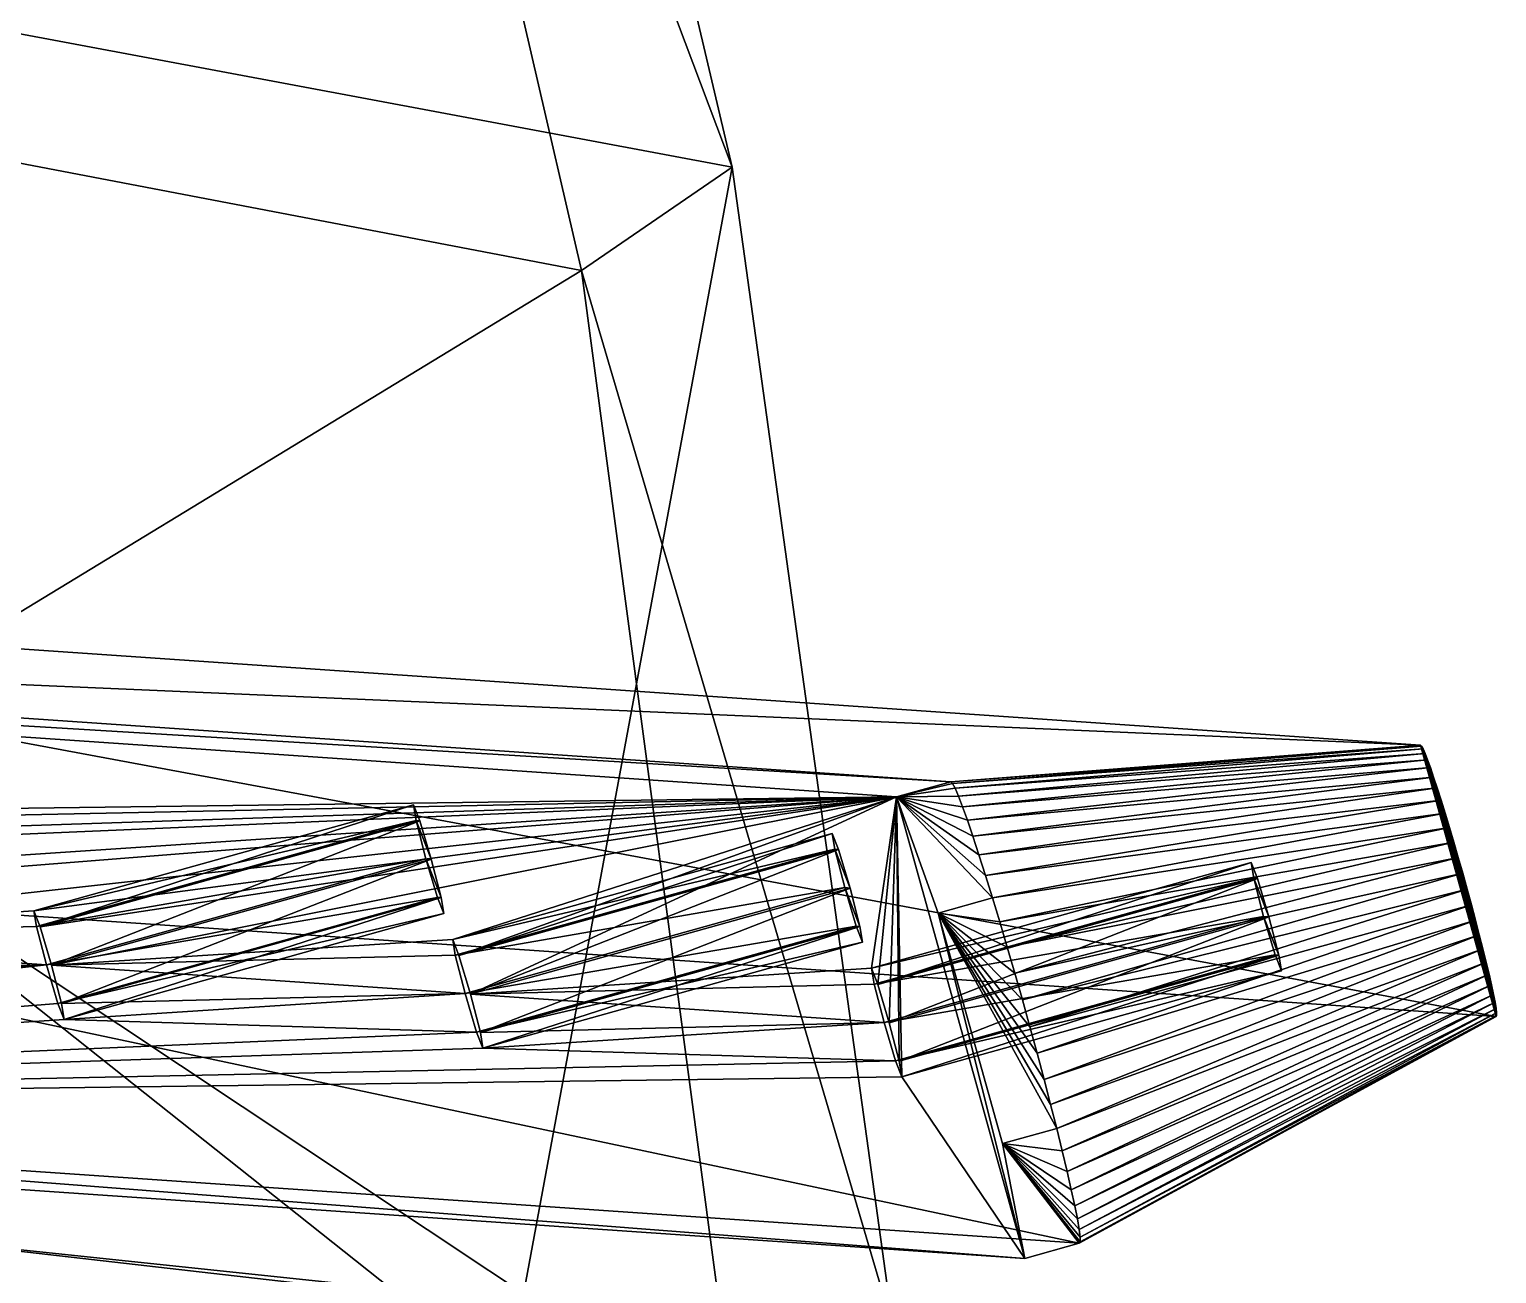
# Model space of a CAD drawing. Header units: millimetres. Extents: x -228 to 228, y -204 to 237.
# Drawn here: x 201.22 to 227.25, y -46.1 to -24.02 of the extents above; entities that cross this region are included whole.
import ezdxf

# ---------------------------------------------------------------- set-up
doc = ezdxf.new("R2010")
doc.units = ezdxf.units.MM
doc.header["$LTSCALE"] = 127.314815
for name, color, linetype in [('7406', 7, 'CONTINUOUS'), ('7407', 7, 'CONTINUOUS'), ('7410', 7, 'CONTINUOUS'), ('7888', 7, 'CONTINUOUS'), ('7889', 7, 'CONTINUOUS'), ('7890', 7, 'CONTINUOUS'), ('7891', 7, 'CONTINUOUS'), ('7901', 7, 'CONTINUOUS'), ('7902', 7, 'CONTINUOUS'), ('7903', 7, 'CONTINUOUS'), ('7904', 7, 'CONTINUOUS'), ('7905', 7, 'CONTINUOUS'), ('7906', 7, 'CONTINUOUS'), ('7907', 7, 'CONTINUOUS'), ('7908', 7, 'CONTINUOUS'), ('7909', 7, 'CONTINUOUS'), ('7911', 7, 'CONTINUOUS'), ('7912', 7, 'CONTINUOUS'), ('7913', 7, 'CONTINUOUS'), ('7914', 7, 'CONTINUOUS')]:
    doc.layers.add(name, color=color, linetype=linetype)

msp = doc.modelspace()

# ---------------------------------------------------------------- linework, layer by layer
at = {"layer": '7406', "color": 6, "linetype": 'Continuous'}
for points in [[(213.686, -26.463, 135.65), (208.254, -3.377, 115.659), (192.955, -22.575, 553.043), (213.686, -26.463, 135.65)], [(203.957, -79.013, 548.4), (213.686, -26.463, 135.65), (192.955, -22.575, 553.043), (203.957, -79.013, 548.4)], [(203.957, -79.013, 548.4), (192.955, -22.575, 553.043), (197.955, -77.329, 694.364), (203.957, -79.013, 548.4)], [(216.543, -47.068, 159.28), (213.686, -26.463, 135.65), (203.957, -79.013, 548.4), (216.543, -47.068, 159.28)]]:
    msp.add_3dface(points, dxfattribs=at)
at = {"layer": '7407', "color": 6, "linetype": 'Continuous'}
for points in [[(190.338, -24.345, 553.042), (170.333, 30.504, 553.04), (205.656, -5.151, 115.837), (190.338, -24.345, 553.042)], [(211.015, -28.298, 135.914), (190.338, -24.345, 553.042), (205.656, -5.151, 115.837), (211.015, -28.298, 135.914)], [(196.216, -37.3, 500.248), (190.338, -24.345, 553.042), (211.015, -28.298, 135.914), (196.216, -37.3, 500.248)], [(213.763, -48.965, 159.651), (196.216, -37.3, 500.248), (211.015, -28.298, 135.914), (213.763, -48.965, 159.651)], [(198.027, -45.355, 499.972), (196.216, -37.3, 500.248), (207.636, -46.368, 290.315), (198.027, -45.355, 499.972)], [(207.636, -46.368, 290.315), (196.216, -37.3, 500.248), (213.763, -48.965, 159.651), (207.636, -46.368, 290.315)], [(199.537, -53.052, 499.713), (198.027, -45.355, 499.972), (207.589, -46.449, 291.686), (199.537, -53.052, 499.713)], [(207.589, -46.449, 291.686), (198.027, -45.355, 499.972), (207.636, -46.368, 290.315), (207.589, -46.449, 291.686)]]:
    msp.add_3dface(points, dxfattribs=at)
at = {"layer": '7410', "color": 6, "linetype": 'Continuous'}
for points in [[(208.254, -3.377, 115.659), (213.686, -26.463, 135.65), (205.656, -5.151, 115.837), (208.254, -3.377, 115.659)], [(213.686, -26.463, 135.65), (211.015, -28.298, 135.914), (205.656, -5.151, 115.837), (213.686, -26.463, 135.65)], [(213.686, -26.463, 135.65), (216.543, -47.068, 159.28), (211.015, -28.298, 135.914), (213.686, -26.463, 135.65)], [(216.543, -47.068, 159.28), (213.763, -48.965, 159.651), (211.015, -28.298, 135.914), (216.543, -47.068, 159.28)]]:
    msp.add_3dface(points, dxfattribs=at)
at = {"layer": '7888', "color": 191, "linetype": 'Continuous', "true_color": 0xba45ff}
for points in [[(179.001, -38.128, 987.913), (176.815, -34.907, 1016.081), (216.605, -37.638, 161.912), (179.001, -38.128, 987.913)], [(179.113, -38.412, 987.211), (179.001, -38.128, 987.913), (216.605, -37.638, 161.912), (179.113, -38.412, 987.211)], [(186.433, -38.638, 828.366), (179.113, -38.412, 987.211), (216.605, -37.638, 161.912), (186.433, -38.638, 828.366)], [(186.545, -38.922, 827.665), (186.433, -38.638, 828.366), (216.605, -37.638, 161.912), (186.545, -38.922, 827.665)], [(216.605, -37.638, 161.912), (193.865, -39.148, 668.82), (186.545, -38.922, 827.665), (216.605, -37.638, 161.912)], [(193.977, -39.432, 668.119), (193.865, -39.148, 668.82), (216.605, -37.638, 161.912), (193.977, -39.432, 668.119)], [(194.18, -40.114, 667.837), (193.977, -39.432, 668.119), (216.605, -37.638, 161.912), (194.18, -40.114, 667.837)], [(201.298, -39.658, 509.274), (194.18, -40.114, 667.837), (216.605, -37.638, 161.912), (201.298, -39.658, 509.274)], [(201.409, -39.942, 508.572), (201.298, -39.658, 509.274), (216.605, -37.638, 161.912), (201.409, -39.942, 508.572)], [(201.612, -40.624, 508.291), (201.409, -39.942, 508.572), (216.605, -37.638, 161.912), (201.612, -40.624, 508.291)], [(208.73, -40.168, 349.728), (201.612, -40.624, 508.291), (216.605, -37.638, 161.912), (208.73, -40.168, 349.728)], [(208.841, -40.452, 349.026), (208.73, -40.168, 349.728), (216.605, -37.638, 161.912), (208.841, -40.452, 349.026)], [(209.044, -41.135, 348.745), (208.841, -40.452, 349.026), (216.605, -37.638, 161.912), (209.044, -41.135, 348.745)], [(216.162, -40.678, 190.182), (209.044, -41.135, 348.745), (216.605, -37.638, 161.912), (216.162, -40.678, 190.182)], [(216.273, -40.963, 189.48), (216.162, -40.678, 190.182), (216.605, -37.638, 161.912), (216.273, -40.963, 189.48)], [(216.477, -41.645, 189.198), (216.273, -40.963, 189.48), (216.605, -37.638, 161.912), (216.477, -41.645, 189.198)], [(216.653, -42.325, 189.502), (216.477, -41.645, 189.198), (216.605, -37.638, 161.912), (216.653, -42.325, 189.502)], [(216.698, -42.605, 190.213), (216.653, -42.325, 189.502), (216.605, -37.638, 161.912), (216.698, -42.605, 190.213)], [(218.885, -45.825, 162.044), (216.698, -42.605, 190.213), (216.605, -37.638, 161.912), (218.885, -45.825, 162.044)], [(217.346, -39.697, 158.268), (218.885, -45.825, 162.044), (216.605, -37.638, 161.912), (217.346, -39.697, 158.268)], [(201.343, -39.938, 509.985), (194.18, -40.114, 667.837), (201.298, -39.658, 509.274), (201.343, -39.938, 509.985)], [(218.486, -43.79, 158.335), (218.885, -45.825, 162.044), (217.346, -39.697, 158.268), (218.486, -43.79, 158.335)], [(201.519, -40.618, 510.289), (194.18, -40.114, 667.837), (201.343, -39.938, 509.985), (201.519, -40.618, 510.289)], [(194.356, -40.794, 668.141), (194.18, -40.114, 667.837), (201.519, -40.618, 510.289), (194.356, -40.794, 668.141)], [(208.775, -40.448, 350.439), (201.612, -40.624, 508.291), (208.73, -40.168, 349.728), (208.775, -40.448, 350.439)], [(208.951, -41.128, 350.742), (201.612, -40.624, 508.291), (208.775, -40.448, 350.439), (208.951, -41.128, 350.742)], [(194.402, -41.074, 668.851), (201.519, -40.618, 510.289), (179.095, -43.094, 1016.214), (194.402, -41.074, 668.851)], [(201.519, -40.618, 510.289), (201.723, -41.3, 510.007), (179.095, -43.094, 1016.214), (201.519, -40.618, 510.289)], [(194.402, -41.074, 668.851), (194.356, -40.794, 668.141), (201.519, -40.618, 510.289), (194.402, -41.074, 668.851)], [(201.788, -41.305, 508.594), (201.612, -40.624, 508.291), (208.951, -41.128, 350.742), (201.788, -41.305, 508.594)], [(216.208, -40.958, 190.893), (209.044, -41.135, 348.745), (216.162, -40.678, 190.182), (216.208, -40.958, 190.893)], [(201.834, -41.584, 509.305), (201.788, -41.305, 508.594), (208.951, -41.128, 350.742), (201.834, -41.584, 509.305)], [(208.951, -41.128, 350.742), (209.155, -41.81, 350.461), (201.834, -41.584, 509.305), (208.951, -41.128, 350.742)], [(216.384, -41.638, 191.196), (209.044, -41.135, 348.745), (216.208, -40.958, 190.893), (216.384, -41.638, 191.196)], [(209.221, -41.815, 349.048), (209.044, -41.135, 348.745), (216.384, -41.638, 191.196), (209.221, -41.815, 349.048)], [(201.723, -41.3, 510.007), (201.834, -41.584, 509.305), (179.095, -43.094, 1016.214), (201.723, -41.3, 510.007)], [(179.095, -43.094, 1016.214), (201.834, -41.584, 509.305), (209.155, -41.81, 350.461), (179.095, -43.094, 1016.214)], [(209.266, -42.095, 349.759), (209.221, -41.815, 349.048), (216.384, -41.638, 191.196), (209.266, -42.095, 349.759)], [(209.266, -42.095, 349.759), (216.384, -41.638, 191.196), (216.587, -42.32, 190.915), (209.266, -42.095, 349.759)], [(209.155, -41.81, 350.461), (209.266, -42.095, 349.759), (179.095, -43.094, 1016.214), (209.155, -41.81, 350.461)], [(209.266, -42.095, 349.759), (216.587, -42.32, 190.915), (179.095, -43.094, 1016.214), (209.266, -42.095, 349.759)], [(216.587, -42.32, 190.915), (216.698, -42.605, 190.213), (179.095, -43.094, 1016.214), (216.587, -42.32, 190.915)], [(179.095, -43.094, 1016.214), (216.698, -42.605, 190.213), (218.885, -45.825, 162.044), (179.095, -43.094, 1016.214)]]:
    msp.add_3dface(points, dxfattribs=at)
at = {"layer": '7889', "color": 191, "linetype": 'Continuous', "true_color": 0xba45ff}
for points in [[(217.567, -37.369, 161.956), (176.815, -34.907, 1016.081), (177.777, -34.638, 1016.125), (217.567, -37.369, 161.956)], [(216.605, -37.638, 161.912), (176.815, -34.907, 1016.081), (217.567, -37.369, 161.956), (216.605, -37.638, 161.912)]]:
    msp.add_3dface(points, dxfattribs=at)
at = {"layer": '7890', "color": 191, "linetype": 'Continuous', "true_color": 0xba45ff}
for points in [[(186.929, -34.041, 1007.79), (188.27, -38.857, 1007.868), (227.245, -41.533, 171.18), (186.929, -34.041, 1007.79)], [(225.904, -36.716, 171.102), (186.929, -34.041, 1007.79), (227.245, -41.533, 171.18), (225.904, -36.716, 171.102)], [(225.922, -36.734, 170.812), (225.904, -36.716, 171.102), (227.254, -41.517, 170.889), (225.922, -36.734, 170.812)], [(227.254, -41.517, 170.889), (225.904, -36.716, 171.102), (227.245, -41.533, 171.18), (227.254, -41.517, 170.889)], [(225.949, -36.783, 170.527), (225.922, -36.734, 170.812), (227.254, -41.47, 170.603), (225.949, -36.783, 170.527)], [(227.254, -41.47, 170.603), (225.922, -36.734, 170.812), (227.254, -41.517, 170.889), (227.254, -41.47, 170.603)], [(225.984, -36.864, 170.25), (225.949, -36.783, 170.527), (227.245, -41.39, 170.323), (225.984, -36.864, 170.25)], [(227.245, -41.39, 170.323), (225.949, -36.783, 170.527), (227.254, -41.47, 170.603), (227.245, -41.39, 170.323)], [(226.028, -36.976, 169.985), (225.984, -36.864, 170.25), (227.226, -41.28, 170.055), (226.028, -36.976, 169.985)], [(227.226, -41.28, 170.055), (225.984, -36.864, 170.25), (227.245, -41.39, 170.323), (227.226, -41.28, 170.055)], [(226.078, -37.117, 169.736), (226.028, -36.976, 169.985), (227.199, -41.141, 169.801), (226.078, -37.117, 169.736)], [(227.199, -41.141, 169.801), (226.028, -36.976, 169.985), (227.226, -41.28, 170.055), (227.199, -41.141, 169.801)], [(226.136, -37.285, 169.506), (226.078, -37.117, 169.736), (227.163, -40.974, 169.565), (226.136, -37.285, 169.506)], [(227.163, -40.974, 169.565), (226.078, -37.117, 169.736), (227.199, -41.141, 169.801), (227.163, -40.974, 169.565)], [(226.199, -37.478, 169.297), (226.136, -37.285, 169.506), (227.12, -40.783, 169.351), (226.199, -37.478, 169.297)], [(227.12, -40.783, 169.351), (226.136, -37.285, 169.506), (227.163, -40.974, 169.565), (227.12, -40.783, 169.351)], [(226.268, -37.693, 169.114), (226.199, -37.478, 169.297), (227.069, -40.569, 169.161), (226.268, -37.693, 169.114)], [(227.069, -40.569, 169.161), (226.199, -37.478, 169.297), (227.12, -40.783, 169.351), (227.069, -40.569, 169.161)], [(226.34, -37.927, 168.958), (226.268, -37.693, 169.114), (227.011, -40.335, 168.997), (226.34, -37.927, 168.958)], [(227.011, -40.335, 168.997), (226.268, -37.693, 169.114), (227.069, -40.569, 169.161), (227.011, -40.335, 168.997)], [(226.416, -38.178, 168.832), (226.34, -37.927, 168.958), (226.947, -40.086, 168.863), (226.416, -38.178, 168.832)], [(226.947, -40.086, 168.863), (226.34, -37.927, 168.958), (227.011, -40.335, 168.997), (226.947, -40.086, 168.863)], [(226.494, -38.442, 168.737), (226.416, -38.178, 168.832), (226.879, -39.823, 168.759), (226.494, -38.442, 168.737)], [(226.879, -39.823, 168.759), (226.416, -38.178, 168.832), (226.947, -40.086, 168.863), (226.879, -39.823, 168.759)], [(226.573, -38.714, 168.675), (226.494, -38.442, 168.737), (226.806, -39.551, 168.688), (226.573, -38.714, 168.675)], [(226.806, -39.551, 168.688), (226.494, -38.442, 168.737), (226.879, -39.823, 168.759), (226.806, -39.551, 168.688)], [(226.652, -38.992, 168.645), (226.573, -38.714, 168.675), (226.73, -39.272, 168.65), (226.652, -38.992, 168.645)], [(226.73, -39.272, 168.65), (226.573, -38.714, 168.675), (226.806, -39.551, 168.688), (226.73, -39.272, 168.65)]]:
    msp.add_3dface(points, dxfattribs=at)
at = {"layer": '7891', "color": 191, "linetype": 'Continuous', "true_color": 0xba45ff}
for points in [[(179.095, -43.094, 1016.214), (218.885, -45.825, 162.044), (180.057, -42.826, 1016.258), (179.095, -43.094, 1016.214)], [(180.057, -42.826, 1016.258), (218.885, -45.825, 162.044), (219.847, -45.557, 162.088), (180.057, -42.826, 1016.258)]]:
    msp.add_3dface(points, dxfattribs=at)
at = {"layer": '7901', "color": 191, "linetype": 'Continuous', "true_color": 0xba45ff}
for points in [[(208.033, -37.777, 509.582), (208.145, -38.062, 508.88), (208.079, -38.057, 510.293), (208.033, -37.777, 509.582)], [(208.348, -38.744, 508.599), (208.255, -38.737, 510.596), (208.079, -38.057, 510.293), (208.348, -38.744, 508.599)], [(208.145, -38.062, 508.88), (208.348, -38.744, 508.599), (208.079, -38.057, 510.293), (208.145, -38.062, 508.88)], [(208.458, -39.419, 510.315), (208.255, -38.737, 510.596), (208.524, -39.424, 508.902), (208.458, -39.419, 510.315)], [(208.524, -39.424, 508.902), (208.255, -38.737, 510.596), (208.348, -38.744, 508.599), (208.524, -39.424, 508.902)], [(208.57, -39.704, 509.613), (208.458, -39.419, 510.315), (208.524, -39.424, 508.902), (208.57, -39.704, 509.613)]]:
    msp.add_3dface(points, dxfattribs=at)
at = {"layer": '7902', "color": 191, "linetype": 'Continuous', "true_color": 0xba45ff}
for points in [[(201.519, -40.618, 510.289), (208.255, -38.737, 510.596), (208.458, -39.419, 510.315), (201.519, -40.618, 510.289)], [(201.612, -40.624, 508.291), (201.788, -41.305, 508.594), (208.348, -38.744, 508.599), (201.612, -40.624, 508.291)], [(201.788, -41.305, 508.594), (208.524, -39.424, 508.902), (208.348, -38.744, 508.599), (201.788, -41.305, 508.594)], [(201.723, -41.3, 510.007), (201.519, -40.618, 510.289), (208.458, -39.419, 510.315), (201.723, -41.3, 510.007)], [(201.723, -41.3, 510.007), (208.458, -39.419, 510.315), (208.57, -39.704, 509.613), (201.723, -41.3, 510.007)], [(201.788, -41.305, 508.594), (201.834, -41.584, 509.305), (208.524, -39.424, 508.902), (201.788, -41.305, 508.594)], [(201.834, -41.584, 509.305), (208.57, -39.704, 509.613), (208.524, -39.424, 508.902), (201.834, -41.584, 509.305)], [(201.834, -41.584, 509.305), (201.723, -41.3, 510.007), (208.57, -39.704, 509.613), (201.834, -41.584, 509.305)]]:
    msp.add_3dface(points, dxfattribs=at)
at = {"layer": '7903', "color": 191, "linetype": 'Continuous', "true_color": 0xba45ff}
for points in [[(201.298, -39.658, 509.274), (201.409, -39.942, 508.572), (208.033, -37.777, 509.582), (201.298, -39.658, 509.274)], [(201.298, -39.658, 509.274), (208.033, -37.777, 509.582), (208.079, -38.057, 510.293), (201.298, -39.658, 509.274)], [(201.409, -39.942, 508.572), (208.145, -38.062, 508.88), (208.033, -37.777, 509.582), (201.409, -39.942, 508.572)], [(201.343, -39.938, 509.985), (201.298, -39.658, 509.274), (208.079, -38.057, 510.293), (201.343, -39.938, 509.985)], [(208.255, -38.737, 510.596), (201.343, -39.938, 509.985), (208.079, -38.057, 510.293), (208.255, -38.737, 510.596)], [(201.409, -39.942, 508.572), (201.612, -40.624, 508.291), (208.145, -38.062, 508.88), (201.409, -39.942, 508.572)], [(201.612, -40.624, 508.291), (208.348, -38.744, 508.599), (208.145, -38.062, 508.88), (201.612, -40.624, 508.291)], [(201.519, -40.618, 510.289), (201.343, -39.938, 509.985), (208.255, -38.737, 510.596), (201.519, -40.618, 510.289)]]:
    msp.add_3dface(points, dxfattribs=at)
at = {"layer": '7904', "color": 191, "linetype": 'Continuous', "true_color": 0xba45ff}
for points in [[(215.465, -38.287, 350.036), (215.577, -38.572, 349.334), (215.511, -38.567, 350.747), (215.465, -38.287, 350.036)], [(215.78, -39.254, 349.052), (215.687, -39.247, 351.05), (215.511, -38.567, 350.747), (215.78, -39.254, 349.052)], [(215.577, -38.572, 349.334), (215.78, -39.254, 349.052), (215.511, -38.567, 350.747), (215.577, -38.572, 349.334)], [(215.89, -39.929, 350.769), (215.687, -39.247, 351.05), (215.956, -39.934, 349.356), (215.89, -39.929, 350.769)], [(215.956, -39.934, 349.356), (215.687, -39.247, 351.05), (215.78, -39.254, 349.052), (215.956, -39.934, 349.356)], [(216.002, -40.214, 350.067), (215.89, -39.929, 350.769), (215.956, -39.934, 349.356), (216.002, -40.214, 350.067)]]:
    msp.add_3dface(points, dxfattribs=at)
at = {"layer": '7905', "color": 191, "linetype": 'Continuous', "true_color": 0xba45ff}
for points in [[(208.951, -41.128, 350.742), (215.687, -39.247, 351.05), (215.89, -39.929, 350.769), (208.951, -41.128, 350.742)], [(209.044, -41.135, 348.745), (209.221, -41.815, 349.048), (215.78, -39.254, 349.052), (209.044, -41.135, 348.745)], [(209.221, -41.815, 349.048), (215.956, -39.934, 349.356), (215.78, -39.254, 349.052), (209.221, -41.815, 349.048)], [(209.155, -41.81, 350.461), (208.951, -41.128, 350.742), (215.89, -39.929, 350.769), (209.155, -41.81, 350.461)], [(209.155, -41.81, 350.461), (215.89, -39.929, 350.769), (216.002, -40.214, 350.067), (209.155, -41.81, 350.461)], [(209.221, -41.815, 349.048), (209.266, -42.095, 349.759), (215.956, -39.934, 349.356), (209.221, -41.815, 349.048)], [(209.266, -42.095, 349.759), (216.002, -40.214, 350.067), (215.956, -39.934, 349.356), (209.266, -42.095, 349.759)], [(209.266, -42.095, 349.759), (209.155, -41.81, 350.461), (216.002, -40.214, 350.067), (209.266, -42.095, 349.759)]]:
    msp.add_3dface(points, dxfattribs=at)
at = {"layer": '7906', "color": 191, "linetype": 'Continuous', "true_color": 0xba45ff}
for points in [[(208.73, -40.168, 349.728), (208.841, -40.452, 349.026), (215.465, -38.287, 350.036), (208.73, -40.168, 349.728)], [(208.73, -40.168, 349.728), (215.465, -38.287, 350.036), (215.511, -38.567, 350.747), (208.73, -40.168, 349.728)], [(208.841, -40.452, 349.026), (215.577, -38.572, 349.334), (215.465, -38.287, 350.036), (208.841, -40.452, 349.026)], [(208.775, -40.448, 350.439), (208.73, -40.168, 349.728), (215.511, -38.567, 350.747), (208.775, -40.448, 350.439)], [(215.687, -39.247, 351.05), (208.775, -40.448, 350.439), (215.511, -38.567, 350.747), (215.687, -39.247, 351.05)], [(208.841, -40.452, 349.026), (209.044, -41.135, 348.745), (215.577, -38.572, 349.334), (208.841, -40.452, 349.026)], [(209.044, -41.135, 348.745), (215.78, -39.254, 349.052), (215.577, -38.572, 349.334), (209.044, -41.135, 348.745)], [(208.951, -41.128, 350.742), (208.775, -40.448, 350.439), (215.687, -39.247, 351.05), (208.951, -41.128, 350.742)]]:
    msp.add_3dface(points, dxfattribs=at)
at = {"layer": '7907', "color": 191, "linetype": 'Continuous', "true_color": 0xba45ff}
for points in [[(222.897, -38.798, 190.49), (223.009, -39.082, 189.788), (222.943, -39.077, 191.2), (222.897, -38.798, 190.49)], [(223.212, -39.764, 189.506), (223.119, -39.758, 191.504), (222.943, -39.077, 191.2), (223.212, -39.764, 189.506)], [(223.009, -39.082, 189.788), (223.212, -39.764, 189.506), (222.943, -39.077, 191.2), (223.009, -39.082, 189.788)], [(223.322, -40.44, 191.222), (223.119, -39.758, 191.504), (223.388, -40.444, 189.81), (223.322, -40.44, 191.222)], [(223.388, -40.444, 189.81), (223.119, -39.758, 191.504), (223.212, -39.764, 189.506), (223.388, -40.444, 189.81)], [(223.434, -40.724, 190.521), (223.322, -40.44, 191.222), (223.388, -40.444, 189.81), (223.434, -40.724, 190.521)]]:
    msp.add_3dface(points, dxfattribs=at)
at = {"layer": '7908', "color": 191, "linetype": 'Continuous', "true_color": 0xba45ff}
for points in [[(216.384, -41.638, 191.196), (223.119, -39.758, 191.504), (223.322, -40.44, 191.222), (216.384, -41.638, 191.196)], [(216.477, -41.645, 189.198), (216.653, -42.325, 189.502), (223.212, -39.764, 189.506), (216.477, -41.645, 189.198)], [(216.653, -42.325, 189.502), (223.388, -40.444, 189.81), (223.212, -39.764, 189.506), (216.653, -42.325, 189.502)], [(216.587, -42.32, 190.915), (216.384, -41.638, 191.196), (223.322, -40.44, 191.222), (216.587, -42.32, 190.915)], [(216.587, -42.32, 190.915), (223.322, -40.44, 191.222), (223.434, -40.724, 190.521), (216.587, -42.32, 190.915)], [(216.653, -42.325, 189.502), (216.698, -42.605, 190.213), (223.388, -40.444, 189.81), (216.653, -42.325, 189.502)], [(216.698, -42.605, 190.213), (223.434, -40.724, 190.521), (223.388, -40.444, 189.81), (216.698, -42.605, 190.213)], [(216.698, -42.605, 190.213), (216.587, -42.32, 190.915), (223.434, -40.724, 190.521), (216.698, -42.605, 190.213)]]:
    msp.add_3dface(points, dxfattribs=at)
at = {"layer": '7909', "color": 191, "linetype": 'Continuous', "true_color": 0xba45ff}
for points in [[(216.162, -40.678, 190.182), (216.273, -40.963, 189.48), (222.897, -38.798, 190.49), (216.162, -40.678, 190.182)], [(216.162, -40.678, 190.182), (222.897, -38.798, 190.49), (222.943, -39.077, 191.2), (216.162, -40.678, 190.182)], [(216.273, -40.963, 189.48), (223.009, -39.082, 189.788), (222.897, -38.798, 190.49), (216.273, -40.963, 189.48)], [(216.208, -40.958, 190.893), (216.162, -40.678, 190.182), (222.943, -39.077, 191.2), (216.208, -40.958, 190.893)], [(223.119, -39.758, 191.504), (216.208, -40.958, 190.893), (222.943, -39.077, 191.2), (223.119, -39.758, 191.504)], [(216.273, -40.963, 189.48), (216.477, -41.645, 189.198), (223.009, -39.082, 189.788), (216.273, -40.963, 189.48)], [(216.477, -41.645, 189.198), (223.212, -39.764, 189.506), (223.009, -39.082, 189.788), (216.477, -41.645, 189.198)], [(216.384, -41.638, 191.196), (216.208, -40.958, 190.893), (223.119, -39.758, 191.504), (216.384, -41.638, 191.196)]]:
    msp.add_3dface(points, dxfattribs=at)
at = {"layer": '7911', "color": 191, "linetype": 'Continuous', "true_color": 0xba45ff}
for points in [[(216.605, -37.638, 161.912), (217.567, -37.369, 161.956), (217.598, -37.399, 161.463), (216.605, -37.638, 161.912)], [(217.643, -37.483, 160.979), (216.605, -37.638, 161.912), (217.598, -37.399, 161.463), (217.643, -37.483, 160.979)], [(217.703, -37.621, 160.508), (216.605, -37.638, 161.912), (217.643, -37.483, 160.979), (217.703, -37.621, 160.508)], [(217.777, -37.811, 160.058), (216.605, -37.638, 161.912), (217.703, -37.621, 160.508), (217.777, -37.811, 160.058)], [(217.346, -39.697, 158.268), (216.605, -37.638, 161.912), (218.308, -39.428, 158.312), (217.346, -39.697, 158.268)], [(218.308, -39.428, 158.312), (216.605, -37.638, 161.912), (218.185, -39.029, 158.577), (218.308, -39.428, 158.312)], [(218.185, -39.029, 158.577), (216.605, -37.638, 161.912), (218.068, -38.664, 158.889), (218.185, -39.029, 158.577)], [(218.068, -38.664, 158.889), (216.605, -37.638, 161.912), (217.961, -38.336, 159.242), (218.068, -38.664, 158.889)], [(217.961, -38.336, 159.242), (216.605, -37.638, 161.912), (217.863, -38.05, 159.634), (217.961, -38.336, 159.242)], [(217.863, -38.05, 159.634), (216.605, -37.638, 161.912), (217.777, -37.811, 160.058), (217.863, -38.05, 159.634)], [(218.437, -39.854, 158.098), (217.346, -39.697, 158.268), (218.308, -39.428, 158.312), (218.437, -39.854, 158.098)], [(218.486, -43.79, 158.335), (217.346, -39.697, 158.268), (219.448, -43.522, 158.379), (218.486, -43.79, 158.335)], [(219.448, -43.522, 158.379), (217.346, -39.697, 158.268), (219.34, -43.097, 158.15), (219.448, -43.522, 158.379)], [(219.34, -43.097, 158.15), (217.346, -39.697, 158.268), (219.223, -42.65, 157.974), (219.34, -43.097, 158.15)], [(219.223, -42.65, 157.974), (217.346, -39.697, 158.268), (219.1, -42.187, 157.853), (219.223, -42.65, 157.974)], [(219.1, -42.187, 157.853), (217.346, -39.697, 158.268), (218.971, -41.715, 157.788), (219.1, -42.187, 157.853)], [(218.971, -41.715, 157.788), (217.346, -39.697, 158.268), (218.838, -41.239, 157.78), (218.971, -41.715, 157.788)], [(218.838, -41.239, 157.78), (217.346, -39.697, 158.268), (218.704, -40.766, 157.83), (218.838, -41.239, 157.78)], [(218.704, -40.766, 157.83), (217.346, -39.697, 158.268), (218.569, -40.302, 157.936), (218.704, -40.766, 157.83)], [(218.569, -40.302, 157.936), (217.346, -39.697, 158.268), (218.437, -39.854, 158.098), (218.569, -40.302, 157.936)], [(219.546, -43.919, 158.656), (218.486, -43.79, 158.335), (219.448, -43.522, 158.379), (219.546, -43.919, 158.656)], [(218.885, -45.825, 162.044), (218.486, -43.79, 158.335), (219.847, -45.557, 162.088), (218.885, -45.825, 162.044)], [(219.847, -45.557, 162.088), (218.486, -43.79, 158.335), (219.862, -45.531, 161.595), (219.847, -45.557, 162.088)], [(219.862, -45.531, 161.595), (218.486, -43.79, 158.335), (219.862, -45.45, 161.107), (219.862, -45.531, 161.595)], [(219.862, -45.45, 161.107), (218.486, -43.79, 158.335), (219.846, -45.315, 160.632), (219.862, -45.45, 161.107)], [(219.846, -45.315, 160.632), (218.486, -43.79, 158.335), (219.814, -45.127, 160.176), (219.846, -45.315, 160.632)], [(219.814, -45.127, 160.176), (218.486, -43.79, 158.335), (219.768, -44.891, 159.744), (219.814, -45.127, 160.176)], [(219.768, -44.891, 159.744), (218.486, -43.79, 158.335), (219.707, -44.608, 159.344), (219.768, -44.891, 159.744)], [(219.707, -44.608, 159.344), (218.486, -43.79, 158.335), (219.633, -44.282, 158.98), (219.707, -44.608, 159.344)], [(219.633, -44.282, 158.98), (218.486, -43.79, 158.335), (219.546, -43.919, 158.656), (219.633, -44.282, 158.98)]]:
    msp.add_3dface(points, dxfattribs=at)
at = {"layer": '7912', "color": 191, "linetype": 'Continuous', "true_color": 0xba45ff}
for points in [[(177.777, -34.638, 1016.125), (186.929, -34.041, 1007.79), (225.904, -36.716, 171.102), (177.777, -34.638, 1016.125)], [(217.567, -37.369, 161.956), (177.777, -34.638, 1016.125), (225.904, -36.716, 171.102), (217.567, -37.369, 161.956)]]:
    msp.add_3dface(points, dxfattribs=at)
at = {"layer": '7913', "color": 191, "linetype": 'Continuous', "true_color": 0xba45ff}
for points in [[(188.27, -38.857, 1007.868), (180.057, -42.826, 1016.258), (219.847, -45.557, 162.088), (188.27, -38.857, 1007.868)], [(227.245, -41.533, 171.18), (188.27, -38.857, 1007.868), (219.847, -45.557, 162.088), (227.245, -41.533, 171.18)]]:
    msp.add_3dface(points, dxfattribs=at)
at = {"layer": '7914', "color": 191, "linetype": 'Continuous', "true_color": 0xba45ff}
for points in [[(217.567, -37.369, 161.956), (225.904, -36.716, 171.102), (225.922, -36.734, 170.812), (217.567, -37.369, 161.956)], [(217.567, -37.369, 161.956), (225.922, -36.734, 170.812), (217.598, -37.399, 161.463), (217.567, -37.369, 161.956)], [(225.922, -36.734, 170.812), (225.949, -36.783, 170.527), (217.598, -37.399, 161.463), (225.922, -36.734, 170.812)], [(225.949, -36.783, 170.527), (217.643, -37.483, 160.979), (217.598, -37.399, 161.463), (225.949, -36.783, 170.527)], [(225.949, -36.783, 170.527), (225.984, -36.864, 170.25), (217.643, -37.483, 160.979), (225.949, -36.783, 170.527)], [(225.984, -36.864, 170.25), (217.703, -37.621, 160.508), (217.643, -37.483, 160.979), (225.984, -36.864, 170.25)], [(225.984, -36.864, 170.25), (226.028, -36.976, 169.985), (217.703, -37.621, 160.508), (225.984, -36.864, 170.25)], [(226.028, -36.976, 169.985), (217.777, -37.811, 160.058), (217.703, -37.621, 160.508), (226.028, -36.976, 169.985)], [(226.028, -36.976, 169.985), (226.078, -37.117, 169.736), (217.777, -37.811, 160.058), (226.028, -36.976, 169.985)], [(226.078, -37.117, 169.736), (217.863, -38.05, 159.634), (217.777, -37.811, 160.058), (226.078, -37.117, 169.736)], [(226.078, -37.117, 169.736), (226.136, -37.285, 169.506), (217.863, -38.05, 159.634), (226.078, -37.117, 169.736)], [(226.136, -37.285, 169.506), (217.961, -38.336, 159.242), (217.863, -38.05, 159.634), (226.136, -37.285, 169.506)], [(226.136, -37.285, 169.506), (226.199, -37.478, 169.297), (217.961, -38.336, 159.242), (226.136, -37.285, 169.506)], [(226.199, -37.478, 169.297), (218.068, -38.664, 158.889), (217.961, -38.336, 159.242), (226.199, -37.478, 169.297)], [(226.199, -37.478, 169.297), (226.268, -37.693, 169.114), (218.068, -38.664, 158.889), (226.199, -37.478, 169.297)], [(226.268, -37.693, 169.114), (218.185, -39.029, 158.577), (218.068, -38.664, 158.889), (226.268, -37.693, 169.114)], [(226.268, -37.693, 169.114), (226.34, -37.927, 168.958), (218.185, -39.029, 158.577), (226.268, -37.693, 169.114)], [(226.34, -37.927, 168.958), (218.308, -39.428, 158.312), (218.185, -39.029, 158.577), (226.34, -37.927, 168.958)], [(226.34, -37.927, 168.958), (226.416, -38.178, 168.832), (218.308, -39.428, 158.312), (226.34, -37.927, 168.958)], [(226.416, -38.178, 168.832), (218.437, -39.854, 158.098), (218.308, -39.428, 158.312), (226.416, -38.178, 168.832)], [(226.416, -38.178, 168.832), (226.494, -38.442, 168.737), (218.437, -39.854, 158.098), (226.416, -38.178, 168.832)], [(226.494, -38.442, 168.737), (218.569, -40.302, 157.936), (218.437, -39.854, 158.098), (226.494, -38.442, 168.737)], [(226.494, -38.442, 168.737), (226.573, -38.714, 168.675), (218.569, -40.302, 157.936), (226.494, -38.442, 168.737)], [(226.573, -38.714, 168.675), (218.704, -40.766, 157.83), (218.569, -40.302, 157.936), (226.573, -38.714, 168.675)], [(226.573, -38.714, 168.675), (226.652, -38.992, 168.645), (218.704, -40.766, 157.83), (226.573, -38.714, 168.675)], [(226.652, -38.992, 168.645), (218.838, -41.239, 157.78), (218.704, -40.766, 157.83), (226.652, -38.992, 168.645)], [(226.652, -38.992, 168.645), (226.73, -39.272, 168.65), (218.838, -41.239, 157.78), (226.652, -38.992, 168.645)], [(226.73, -39.272, 168.65), (218.971, -41.715, 157.788), (218.838, -41.239, 157.78), (226.73, -39.272, 168.65)], [(226.73, -39.272, 168.65), (226.806, -39.551, 168.688), (218.971, -41.715, 157.788), (226.73, -39.272, 168.65)], [(226.806, -39.551, 168.688), (219.1, -42.187, 157.853), (218.971, -41.715, 157.788), (226.806, -39.551, 168.688)], [(226.806, -39.551, 168.688), (226.879, -39.823, 168.759), (219.1, -42.187, 157.853), (226.806, -39.551, 168.688)], [(226.879, -39.823, 168.759), (219.223, -42.65, 157.974), (219.1, -42.187, 157.853), (226.879, -39.823, 168.759)], [(226.879, -39.823, 168.759), (226.947, -40.086, 168.863), (219.223, -42.65, 157.974), (226.879, -39.823, 168.759)], [(226.947, -40.086, 168.863), (219.34, -43.097, 158.15), (219.223, -42.65, 157.974), (226.947, -40.086, 168.863)], [(226.947, -40.086, 168.863), (227.011, -40.335, 168.997), (219.34, -43.097, 158.15), (226.947, -40.086, 168.863)], [(227.011, -40.335, 168.997), (219.448, -43.522, 158.379), (219.34, -43.097, 158.15), (227.011, -40.335, 168.997)], [(227.011, -40.335, 168.997), (227.069, -40.569, 169.161), (219.448, -43.522, 158.379), (227.011, -40.335, 168.997)], [(227.069, -40.569, 169.161), (219.546, -43.919, 158.656), (219.448, -43.522, 158.379), (227.069, -40.569, 169.161)], [(227.069, -40.569, 169.161), (227.12, -40.783, 169.351), (219.546, -43.919, 158.656), (227.069, -40.569, 169.161)], [(227.12, -40.783, 169.351), (219.633, -44.282, 158.98), (219.546, -43.919, 158.656), (227.12, -40.783, 169.351)], [(227.12, -40.783, 169.351), (227.163, -40.974, 169.565), (219.633, -44.282, 158.98), (227.12, -40.783, 169.351)], [(227.163, -40.974, 169.565), (219.707, -44.608, 159.344), (219.633, -44.282, 158.98), (227.163, -40.974, 169.565)], [(227.163, -40.974, 169.565), (227.199, -41.141, 169.801), (219.707, -44.608, 159.344), (227.163, -40.974, 169.565)], [(227.199, -41.141, 169.801), (219.768, -44.891, 159.744), (219.707, -44.608, 159.344), (227.199, -41.141, 169.801)], [(227.199, -41.141, 169.801), (227.226, -41.28, 170.055), (219.768, -44.891, 159.744), (227.199, -41.141, 169.801)], [(227.226, -41.28, 170.055), (219.814, -45.127, 160.176), (219.768, -44.891, 159.744), (227.226, -41.28, 170.055)], [(227.226, -41.28, 170.055), (227.245, -41.39, 170.323), (219.814, -45.127, 160.176), (227.226, -41.28, 170.055)], [(227.245, -41.39, 170.323), (219.846, -45.315, 160.632), (219.814, -45.127, 160.176), (227.245, -41.39, 170.323)], [(227.245, -41.39, 170.323), (227.254, -41.47, 170.603), (219.846, -45.315, 160.632), (227.245, -41.39, 170.323)], [(227.254, -41.47, 170.603), (219.862, -45.45, 161.107), (219.846, -45.315, 160.632), (227.254, -41.47, 170.603)], [(227.245, -41.533, 171.18), (219.847, -45.557, 162.088), (219.862, -45.531, 161.595), (227.245, -41.533, 171.18)], [(227.254, -41.47, 170.603), (227.254, -41.517, 170.889), (219.862, -45.45, 161.107), (227.254, -41.47, 170.603)], [(227.254, -41.517, 170.889), (227.245, -41.533, 171.18), (219.862, -45.531, 161.595), (227.254, -41.517, 170.889)], [(227.254, -41.517, 170.889), (219.862, -45.531, 161.595), (219.862, -45.45, 161.107), (227.254, -41.517, 170.889)]]:
    msp.add_3dface(points, dxfattribs=at)

doc.saveas('drawing.dxf')
